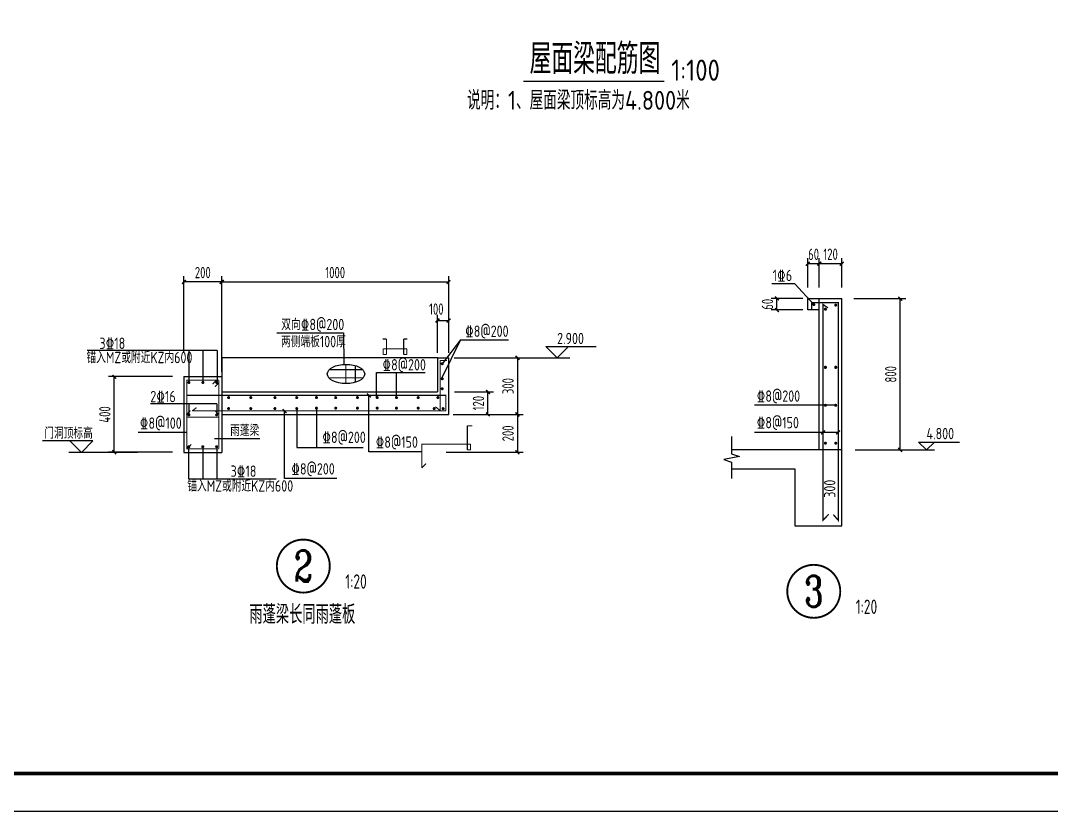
# Model space of a CAD drawing. Extents: x -25044 to 4269, y -48463 to -12228.
# Drawn here: x -12265.5 to -11993, y -24537.6 to -24328.6 of the extents above; entities that cross this region are included whole.
import ezdxf
from ezdxf.enums import TextEntityAlignment as Align

# ---------------------------------------------------------------- set-up
doc = ezdxf.new("R2010")
doc.units = 0
doc.header["$LTSCALE"] = 2000
doc.header["$MEASUREMENT"] = 0
doc.layers.get('0').update_dxf_attribs({"linetype": 'CONTINUOUS'})
doc.layers.get('DEFPOINTS').update_dxf_attribs({"linetype": 'CONTINUOUS'})
for name, color, linetype in [('1305', 1, 'CONTINUOUS'), ('1307', 7, 'CONTINUOUS'), ('AXIS', 75, 'CONTINUOUS'), ('dim', 7, 'CONTINUOUS'), ('DIM_IDEN', 3, 'CONTINUOUS'), ('PUB_DIM', 3, 'CONTINUOUS'), ('PUB_TEXT', 7, 'CONTINUOUS'), ('WALL', 2, 'CONTINUOUS'), ('垂直标注', 2, 'CONTINUOUS'), ('尺寸', 7, 'CONTINUOUS'), ('文字', 11, 'CONTINUOUS'), ('梁', 4, 'CONTINUOUS'), ('梁筋', 1, 'CONTINUOUS'), ('水平标注', 2, 'CONTINUOUS'), ('钢筋线', 1, 'CONTINUOUS'), ('附加吊筋', 1, 'CONTINUOUS')]:
    doc.layers.add(name, color=color, linetype=linetype)
doc.styles.add('_TCH_LABEL', font='COMPLEX', dxfattribs={"bigfont": 'GBCBIG'})
doc.styles.add('GBHZ', font='gbenor.shx', dxfattribs={"width": 0.8, "bigfont": 'gbcbig.shx'})
doc.styles.get("Standard").update_dxf_attribs({"font": 'gbenor.shx', "bigfont": 'gbcbig.shx'})
doc.styles.add('TSSD_Rein', font='Tssdeng.shx', dxfattribs={"width": 0.7, "bigfont": 'hztxt.shx'})
doc.dimstyles.new('Y20', dxfattribs={"dimscale": 0, "dimtxt": 3, "dimasz": 0.01, "dimexe": 1.5, "dimexo": 0.03, "dimgap": 1, "dimtad": 1, "dimdec": 0, "dimlfac": 20, "dimzin": 0, "dimdsep": 46, "dimtxsty": 'GBHZ', "dimblk1": 'DX', "dimblk2": 'DX', "dimsah": 1, "dimcen": 0.09, "dimdle": 1, "dimadec": 0, "dimazin": 0, "dimtfac": 1, "dimtdec": 0, "dimtix": 1, "dimtmove": 2, "dimatfit": 3, "dimldrblk": 'DX', "dimfxl": 0, "dimtolj": 1, "dimtzin": 0, "dimarcsym": 0})

# ---------------------------------------------------------------- blocks, each defined once
blk = doc.blocks.new('DX')
at = {"color": 0, "linetype": 'ByBlock', "const_width": 40}
blk.add_lwpolyline([(-54, -51), (46, 49)], dxfattribs=at)
blk = doc.blocks.new('*D264')
at = {"layer": 'DEFPOINTS', "color": 0, "transparency": 16777216}
for p in [(-12045.25, -24402.07), (-12032.99, -24402.07), (-12044.92, -24442.07)]:
    blk.add_point(p, dxfattribs=at)
at = {"layer": 'dim', "color": 0, "lineweight": -2, "transparency": 16777216}
for p, q in [((-12045.22, -24402.07), (-12031.49, -24402.07)), ((-12032.99, -24442.06), (-12032.99, -24402.08)), ((-12044.89, -24442.07), (-12031.49, -24442.07))]:
    blk.add_line(p, q, dxfattribs=at)
at = {"layer": 'dim', "color": 0, "lineweight": -2, "transparency": 16777216, "xscale": 0.01, "yscale": 0.01, "zscale": 0.01}
for p, rotation in [((-12032.99, -24402.07), 90), ((-12032.99, -24442.07), 270)]:
    blk.add_blockref('DX', p, dxfattribs=dict(at, rotation=rotation))
at = {"layer": 'dim', "color": 0, "transparency": 16777216, "insert": (-12035.49, -24422.07), "char_height": 3, "attachment_point": 5, "rotation": 90, "style": 'GBHZ'}
blk.add_mtext('\\A1;800', dxfattribs=at)
blk = doc.blocks.new('*D265')
at = {"layer": 'DEFPOINTS', "color": 0, "transparency": 16777216}
for p in [(-12054.39, -24392.85), (-12054.39, -24399.13), (-12048.39, -24399.13)]:
    blk.add_point(p, dxfattribs=at)
at = {"layer": 'dim', "color": 0, "lineweight": -2, "transparency": 16777216}
for p, q in [((-12054.39, -24399.1), (-12054.39, -24391.35)), ((-12048.4, -24392.85), (-12054.38, -24392.85)), ((-12048.39, -24399.1), (-12048.39, -24391.35))]:
    blk.add_line(p, q, dxfattribs=at)
at = {"layer": 'dim', "color": 0, "lineweight": -2, "transparency": 16777216, "xscale": 0.01, "yscale": 0.01, "zscale": 0.01, "rotation": 180}
blk.add_blockref('DX', (-12054.39, -24392.85), dxfattribs=at)
at = {"layer": 'dim', "color": 0, "lineweight": -2, "transparency": 16777216, "xscale": 0.01, "yscale": 0.01, "zscale": 0.01}
blk.add_blockref('DX', (-12048.39, -24392.85), dxfattribs=at)
at = {"layer": 'dim', "color": 0, "transparency": 16777216, "insert": (-12051.39, -24390.35), "char_height": 3, "attachment_point": 5, "style": 'GBHZ'}
blk.add_mtext('\\A1;120', dxfattribs=at)
blk = doc.blocks.new('*D266')
at = {"layer": 'DEFPOINTS', "color": 0, "transparency": 16777216}
for p in [(-12057.39, -24392.87), (-12057.39, -24399.13), (-12054.39, -24399.13)]:
    blk.add_point(p, dxfattribs=at)
at = {"layer": 'dim', "color": 0, "lineweight": -2, "transparency": 16777216}
for p, q in [((-12057.4, -24392.87), (-12057.41, -24392.87)), ((-12057.39, -24399.1), (-12057.39, -24391.37)), ((-12054.39, -24392.87), (-12057.39, -24392.87)), ((-12054.39, -24399.1), (-12054.39, -24391.37)), ((-12054.38, -24392.87), (-12054.37, -24392.87))]:
    blk.add_line(p, q, dxfattribs=at)
at = {"layer": 'dim', "color": 0, "lineweight": -2, "transparency": 16777216, "xscale": 0.01, "yscale": 0.01, "zscale": 0.01}
blk.add_blockref('DX', (-12057.39, -24392.87), dxfattribs=at)
at = {"layer": 'dim', "color": 0, "lineweight": -2, "transparency": 16777216, "xscale": 0.01, "yscale": 0.01, "zscale": 0.01, "rotation": 180}
blk.add_blockref('DX', (-12054.39, -24392.87), dxfattribs=at)
at = {"layer": 'dim', "color": 0, "transparency": 16777216, "insert": (-12055.89, -24390.37), "char_height": 3, "attachment_point": 5, "style": 'GBHZ'}
blk.add_mtext('\\A1;60', dxfattribs=at)
blk = doc.blocks.new('*D268')
at = {"color": 0, "linetype": 'Continuous', "lineweight": -2, "ltscale": 10, "transparency": 16777216}
for p, q in [((-12150.92, -24417.69), (-12132.65, -24417.69)), ((-12134.15, -24417.7), (-12134.15, -24432.68)), ((-12150.92, -24432.69), (-12132.65, -24432.69))]:
    blk.add_line(p, q, dxfattribs=at)
at = {"layer": 'DEFPOINTS', "color": 0, "linetype": 'Continuous', "ltscale": 10, "transparency": 16777216}
for p in [(-12150.95, -24417.69), (-12150.95, -24432.69), (-12134.15, -24432.69)]:
    blk.add_point(p, dxfattribs=at)
at = {"color": 0, "linetype": 'Continuous', "lineweight": -2, "ltscale": 10, "transparency": 16777216, "xscale": 0.01, "yscale": 0.01, "zscale": 0.01}
for p, rotation in [((-12134.15, -24417.69), 90), ((-12134.15, -24432.69), 270)]:
    blk.add_blockref('DX', p, dxfattribs=dict(at, rotation=rotation))
at = {"color": 0, "linetype": 'Continuous', "ltscale": 10, "transparency": 16777216, "insert": (-12136.65, -24425.19), "char_height": 3, "attachment_point": 5, "rotation": 90, "style": 'GBHZ'}
blk.add_mtext('\\A1;300', dxfattribs=at)
blk = doc.blocks.new('*D269')
at = {"color": 0, "linetype": 'Continuous', "lineweight": -2, "ltscale": 10, "transparency": 16777216}
for p, q in [((-12225.36, -24422.69), (-12242.21, -24422.69)), ((-12240.71, -24442.68), (-12240.71, -24422.7)), ((-12225.36, -24442.69), (-12242.21, -24442.69))]:
    blk.add_line(p, q, dxfattribs=at)
at = {"layer": 'DEFPOINTS', "color": 0, "linetype": 'Continuous', "ltscale": 10, "transparency": 16777216}
for p in [(-12240.71, -24422.69), (-12225.33, -24422.69), (-12225.33, -24442.69)]:
    blk.add_point(p, dxfattribs=at)
at = {"color": 0, "linetype": 'Continuous', "lineweight": -2, "ltscale": 10, "transparency": 16777216, "xscale": 0.01, "yscale": 0.01, "zscale": 0.01}
for p, rotation in [((-12240.71, -24422.69), 90), ((-12240.71, -24442.69), 270)]:
    blk.add_blockref('DX', p, dxfattribs=dict(at, rotation=rotation))
at = {"color": 0, "linetype": 'Continuous', "ltscale": 10, "transparency": 16777216, "insert": (-12243.21, -24432.69), "char_height": 3, "attachment_point": 5, "rotation": 90, "style": 'GBHZ'}
blk.add_mtext('\\A1;400', dxfattribs=at)
blk = doc.blocks.new('*D270')
at = {"color": 0, "linetype": 'Continuous', "lineweight": -2, "ltscale": 10, "transparency": 16777216}
for p, q in [((-12150.92, -24432.69), (-12132.65, -24432.69)), ((-12134.15, -24432.7), (-12134.15, -24442.68)), ((-12153.01, -24442.69), (-12132.65, -24442.69))]:
    blk.add_line(p, q, dxfattribs=at)
at = {"layer": 'DEFPOINTS', "color": 0, "linetype": 'Continuous', "ltscale": 10, "transparency": 16777216}
for p in [(-12150.95, -24432.69), (-12153.04, -24442.69), (-12134.15, -24442.69)]:
    blk.add_point(p, dxfattribs=at)
at = {"color": 0, "linetype": 'Continuous', "lineweight": -2, "ltscale": 10, "transparency": 16777216, "xscale": 0.01, "yscale": 0.01, "zscale": 0.01}
for p, rotation in [((-12134.15, -24432.69), 90), ((-12134.15, -24442.69), 270)]:
    blk.add_blockref('DX', p, dxfattribs=dict(at, rotation=rotation))
at = {"color": 0, "linetype": 'Continuous', "ltscale": 10, "transparency": 16777216, "insert": (-12136.65, -24437.69), "char_height": 3, "attachment_point": 5, "rotation": 90, "style": 'GBHZ'}
blk.add_mtext('\\A1;200', dxfattribs=at)
blk = doc.blocks.new('*D271')
at = {"color": 0, "lineweight": -2, "transparency": 16777216}
for p, q in [((-12212.32, -24421.42), (-12212.32, -24396.18)), ((-12152.32, -24416.42), (-12152.32, -24396.18)), ((-12212.31, -24397.68), (-12152.33, -24397.68))]:
    blk.add_line(p, q, dxfattribs=at)
at = {"layer": 'DEFPOINTS', "color": 0, "transparency": 16777216}
for p in [(-12152.32, -24397.68), (-12152.32, -24416.45), (-12212.32, -24421.45)]:
    blk.add_point(p, dxfattribs=at)
at = {"color": 0, "lineweight": -2, "transparency": 16777216, "xscale": 0.01, "yscale": 0.01, "zscale": 0.01, "rotation": 180}
blk.add_blockref('DX', (-12212.32, -24397.68), dxfattribs=at)
at = {"color": 0, "lineweight": -2, "transparency": 16777216, "xscale": 0.01, "yscale": 0.01, "zscale": 0.01}
blk.add_blockref('DX', (-12152.32, -24397.68), dxfattribs=at)
at = {"color": 0, "transparency": 16777216, "insert": (-12182.32, -24395.18), "char_height": 3, "attachment_point": 5, "style": 'GBHZ'}
blk.add_mtext('\\A1;1000', dxfattribs=at)
blk = doc.blocks.new('*D272')
at = {"color": 0, "lineweight": -2, "transparency": 16777216}
for p, q in [((-12222.32, -24416.42), (-12222.32, -24396.18)), ((-12212.32, -24421.42), (-12212.32, -24396.18)), ((-12212.33, -24397.68), (-12222.31, -24397.68))]:
    blk.add_line(p, q, dxfattribs=at)
at = {"layer": 'DEFPOINTS', "color": 0, "transparency": 16777216}
for p in [(-12222.32, -24397.68), (-12222.32, -24416.45), (-12212.32, -24421.45)]:
    blk.add_point(p, dxfattribs=at)
at = {"color": 0, "lineweight": -2, "transparency": 16777216, "xscale": 0.01, "yscale": 0.01, "zscale": 0.01, "rotation": 180}
blk.add_blockref('DX', (-12222.32, -24397.68), dxfattribs=at)
at = {"color": 0, "lineweight": -2, "transparency": 16777216, "xscale": 0.01, "yscale": 0.01, "zscale": 0.01}
blk.add_blockref('DX', (-12212.32, -24397.68), dxfattribs=at)
at = {"color": 0, "transparency": 16777216, "insert": (-12217.32, -24395.18), "char_height": 3, "attachment_point": 5, "style": 'GBHZ'}
blk.add_mtext('\\A1;200', dxfattribs=at)
blk = doc.blocks.new('*D273')
at = {"color": 0, "lineweight": -2, "transparency": 16777216}
for p, q in [((-12155.32, -24416.42), (-12155.32, -24406.36)), ((-12152.32, -24416.42), (-12152.32, -24406.36)), ((-12155.31, -24407.86), (-12152.33, -24407.86))]:
    blk.add_line(p, q, dxfattribs=at)
at = {"layer": 'DEFPOINTS', "color": 0, "transparency": 16777216}
for p in [(-12152.32, -24407.86), (-12155.32, -24416.45), (-12152.32, -24416.45)]:
    blk.add_point(p, dxfattribs=at)
at = {"color": 0, "lineweight": -2, "transparency": 16777216, "xscale": 0.01, "yscale": 0.01, "zscale": 0.01, "rotation": 180}
blk.add_blockref('DX', (-12155.32, -24407.86), dxfattribs=at)
at = {"color": 0, "lineweight": -2, "transparency": 16777216, "xscale": 0.01, "yscale": 0.01, "zscale": 0.01}
blk.add_blockref('DX', (-12152.32, -24407.86), dxfattribs=at)
at = {"color": 0, "transparency": 16777216, "insert": (-12155.6, -24404.83), "char_height": 3, "attachment_point": 5, "style": 'GBHZ'}
blk.add_mtext('\\A1;100', dxfattribs=at)
blk = doc.blocks.new('*D274')
at = {"layer": 'DEFPOINTS', "color": 0, "transparency": 16777216}
for p in [(-12150.8, -24426.69), (-12141.96, -24426.69), (-12151.18, -24432.69)]:
    blk.add_point(p, dxfattribs=at)
at = {"layer": 'dim', "color": 0, "lineweight": -2, "transparency": 16777216}
for p, q in [((-12150.77, -24426.69), (-12140.46, -24426.69)), ((-12141.96, -24432.68), (-12141.96, -24426.7)), ((-12151.15, -24432.69), (-12140.46, -24432.69))]:
    blk.add_line(p, q, dxfattribs=at)
at = {"layer": 'dim', "color": 0, "lineweight": -2, "transparency": 16777216, "xscale": 0.01, "yscale": 0.01, "zscale": 0.01}
for p, rotation in [((-12141.96, -24426.69), 90), ((-12141.96, -24432.69), 270)]:
    blk.add_blockref('DX', p, dxfattribs=dict(at, rotation=rotation))
at = {"layer": 'dim', "color": 0, "transparency": 16777216, "insert": (-12144.46, -24429.69), "char_height": 3, "attachment_point": 5, "rotation": 90, "style": 'GBHZ'}
blk.add_mtext('\\A1;120', dxfattribs=at)
blk = doc.blocks.new('*D295')
at = {"layer": 'DEFPOINTS', "color": 0, "transparency": 16777216}
for p in [(-12065.58, -24402.07), (-12058.7, -24402.07), (-12058.7, -24405.07)]:
    blk.add_point(p, dxfattribs=at)
at = {"layer": 'dim', "color": 0, "lineweight": -2, "transparency": 16777216}
for p, q in [((-12058.73, -24402.07), (-12067.08, -24402.07)), ((-12065.58, -24402.06), (-12065.58, -24402.05)), ((-12065.58, -24405.07), (-12065.58, -24402.07)), ((-12058.73, -24405.07), (-12067.08, -24405.07)), ((-12065.58, -24405.08), (-12065.58, -24405.09))]:
    blk.add_line(p, q, dxfattribs=at)
at = {"layer": 'dim', "color": 0, "lineweight": -2, "transparency": 16777216, "xscale": 0.01, "yscale": 0.01, "zscale": 0.01}
for p, rotation in [((-12065.58, -24402.07), 270), ((-12065.58, -24405.07), 90)]:
    blk.add_blockref('DX', p, dxfattribs=dict(at, rotation=rotation))
at = {"layer": 'dim', "color": 0, "transparency": 16777216, "insert": (-12068.08, -24403.57), "char_height": 3, "attachment_point": 5, "rotation": 90, "style": 'GBHZ'}
blk.add_mtext('\\A1;60', dxfattribs=at)

msp = doc.modelspace()

# ---------------------------------------------------------------- linework, layer by layer
at = {"color": 3, "linetype": 'Continuous'}
for p, q in [((-12126.649, -24414.693), (-12113.368, -24414.693)), ((-12126.649, -24414.693), (-12123.649, -24417.693)), ((-12120.649, -24414.693), (-12123.649, -24417.693)), ((-12246.419, -24439.693), (-12259.7, -24439.693)), ((-12252.419, -24439.693), (-12249.419, -24442.693)), ((-12246.419, -24439.693), (-12249.419, -24442.693))]:
    msp.add_line(p, q, dxfattribs=at)
for p, q in [((-12155.315, -24417.693), (-12212.315, -24417.693)), ((-12212.315, -24417.693), (-12212.315, -24422.693)), ((-12155.315, -24417.693), (-12155.315, -24426.693)), ((-12155.306, -24417.693), (-12152.315, -24417.693)), ((-12152.315, -24432.693), (-12152.315, -24417.693)), ((-12222.315, -24422.693), (-12222.315, -24442.693)), ((-12222.315, -24422.693), (-12212.315, -24422.693)), ((-12212.315, -24422.693), (-12212.315, -24442.693)), ((-12212.315, -24426.693), (-12155.315, -24426.693)), ((-12050.037, -24430.268), (-12071.525, -24430.268)), ((-12212.315, -24432.693), (-12152.315, -24432.693)), ((-12049.385, -24437.424), (-12071.525, -24437.424)), ((-12222.315, -24442.693), (-12212.315, -24442.693)), ((-11584.5, -24537.563), (-12635.75, -24537.563))]:
    msp.add_line(p, q)
at = {"color": 0, "linetype": 'ByBlock'}
for p, q in [((-12173.431, -24442.538), (-12173.431, -24427.877)), ((-12195.729, -24449.627), (-12195.729, -24431.755))]:
    msp.add_line(p, q, dxfattribs=at)
at = {"color": 0, "const_width": 1}
msp.add_lwpolyline([(-11594.5, -24527.563), (-12610.75, -24527.563), (-12610.75, -23953.563), (-11594.5, -23953.563)], close=True, dxfattribs=at)
at = {"color": 6, "linetype": 'Continuous', "const_width": 0.3}
for points in [[(-12169.736, -24412.741), (-12168.778, -24412.741)], [(-12168.778, -24416.841), (-12168.778, -24412.741)], [(-12164.226, -24416.841), (-12164.226, -24412.741)], [(-12163.267, -24412.741), (-12164.226, -24412.741)], [(-12163.378, -24415.334), (-12169.626, -24415.334)], [(-12169.626, -24416.841), (-12169.626, -24415.334)], [(-12163.378, -24416.841), (-12163.378, -24415.334)], [(-12169.626, -24416.841), (-12168.778, -24416.841)], [(-12163.378, -24416.841), (-12164.226, -24416.841)], [(-12175.047, -24420.85), (-12183.892, -24420.85)], [(-12179.501, -24424.523), (-12179.501, -24419.442)], [(-12176.995, -24424.181), (-12176.995, -24419.783)], [(-12154.561, -24431.75), (-12154.561, -24418.409)], [(-12152.772, -24418.409), (-12154.552, -24418.409)], [(-12213.084, -24423.635), (-12221.641, -24423.635)], [(-12221.546, -24441.75), (-12221.546, -24423.635)], [(-12214.731, -24424.669), (-12213.665, -24423.603)], [(-12213.084, -24441.75), (-12213.084, -24423.635)], [(-12174.931, -24422.986), (-12184.008, -24422.986)], [(-12214.111, -24425.386), (-12213.045, -24424.311)], [(-12153.069, -24431.75), (-12153.069, -24427.635), (-12221.641, -24427.635)], [(-12221.546, -24441.843), (-12221.546, -24427.635)], [(-12220.614, -24431.656), (-12221.68, -24432.731)], [(-12220.122, -24431.793), (-12218.985, -24430.856)], [(-12154.406, -24431.745), (-12220.079, -24431.745)], [(-12214.111, -24431.656), (-12213.045, -24432.731)], [(-12154.406, -24431.793), (-12155.819, -24430.661)], [(-12153.069, -24431.75), (-12154.561, -24431.75)], [(-12153.069, -24431.793), (-12153.069, -24430.856)], [(-12213.084, -24433.407), (-12221.641, -24433.407)], [(-12147.4, -24442.031), (-12147.4, -24435.669)], [(-12146.069, -24435.669), (-12147.4, -24435.669)], [(-12213.084, -24441.75), (-12221.641, -24441.75)], [(-12220.384, -24440.619), (-12221.515, -24441.75)], [(-12146.552, -24440.524), (-12159.532, -24440.524)], [(-12159.438, -24446.828), (-12159.438, -24440.524)], [(-12146.552, -24442.031), (-12147.4, -24442.031)], [(-12146.552, -24442.031), (-12146.552, -24440.524)], [(-12158.306, -24445.696), (-12159.438, -24446.828)]]:
    msp.add_lwpolyline(points, dxfattribs=at)
at = {"layer": '1305', "const_width": 0.35}
for points in [[(-12056.385, -24405.073), (-12056.385, -24403.11), (-12049.385, -24403.11), (-12049.385, -24460.62), (-12050.696, -24459.118)], [(-12052.089, -24404.538), (-12053.385, -24403.623), (-12053.385, -24460.62), (-12051.874, -24459.035)]]:
    msp.add_lwpolyline(points, dxfattribs=at)
at = {"layer": '1307', "color": 6}
for p, q in [((-12060.805, -24398.164), (-12066.95, -24398.164)), ((-12055.829, -24403.666), (-12060.805, -24398.164))]:
    msp.add_line(p, q, dxfattribs=at)
at = {"layer": 'DEFPOINTS', "color": 0, "linetype": 'ByBlock'}
msp.add_point((-12195.729, -24431.745), dxfattribs=at)
msp.add_point((-12195.729, -24431.745), dxfattribs=at)
at = {"layer": 'DIM_IDEN', "const_width": 0.5}
for points in [[(-12183.751, -24472.748, 1), (-12197.751, -24472.748, 1)], [(-12048.839, -24479.418, 1), (-12062.839, -24479.418, 1)]]:
    msp.add_lwpolyline(points, format="xyb", close=True, dxfattribs=at)
at = {"layer": 'PUB_DIM'}
for p, q in [((-12026.018, -24442.073), (-12028.118, -24439.973)), ((-12028.118, -24439.973), (-12017.325, -24439.973)), ((-12026.018, -24442.073), (-12023.918, -24439.973)), ((-12032.09, -24442.073), (-12023.918, -24442.073))]:
    msp.add_line(p, q, dxfattribs=at)
at = {"layer": 'WALL'}
for p, q in [((-12057.385, -24402.073), (-12048.385, -24402.073)), ((-12057.385, -24405.073), (-12057.385, -24402.073)), ((-12054.385, -24442.073), (-12054.385, -24402.073)), ((-12048.385, -24442.073), (-12048.385, -24402.073)), ((-12054.385, -24405.073), (-12057.385, -24405.073))]:
    msp.add_line(p, q, dxfattribs=at)
at = {"layer": '尺寸'}
for p, q in [((-12197.771, -24411.121), (-12180.097, -24411.121)), ((-12180.097, -24411.121), (-12180.064, -24419.46)), ((-12149.208, -24412.975), (-12154.034, -24419.281)), ((-12149.208, -24412.975), (-12136.525, -24412.975)), ((-12213.508, -24415.818), (-12247.875, -24415.818)), ((-12221.005, -24415.818), (-12221.005, -24424.431)), ((-12217.308, -24415.818), (-12217.308, -24424.431)), ((-12213.508, -24415.818), (-12213.508, -24424.778)), ((-12132.647, -24417.693), (-12120.346, -24417.693)), ((-12171.416, -24421.558), (-12158.58, -24421.558)), ((-12171.416, -24428.232), (-12171.416, -24421.558)), ((-12166.148, -24428.232), (-12166.148, -24421.558)), ((-12213.628, -24429.872), (-12231.165, -24429.872)), ((-12221.005, -24429.872), (-12221.005, -24432.577)), ((-12213.628, -24429.872), (-12213.628, -24432.577)), ((-12192.498, -24431.13), (-12192.498, -24441.377)), ((-12187.276, -24431.013), (-12187.276, -24441.377)), ((-12221.546, -24437.406), (-12234.422, -24437.406)), ((-12234.608, -24442.693), (-12252.722, -24442.693)), ((-12221.138, -24441.75), (-12221.138, -24449.72)), ((-12217.322, -24441.197), (-12217.322, -24449.72)), ((-12213.64, -24441.75), (-12213.64, -24449.72)), ((-12192.498, -24441.377), (-12174.974, -24441.377)), ((-12159.438, -24442.538), (-12173.431, -24442.538)), ((-12221.138, -24449.72), (-12197.885, -24449.72)), ((-12181.917, -24449.627), (-12195.729, -24449.627))]:
    msp.add_line(p, q, dxfattribs=at)
msp.add_ellipse((-12179.47, -24421.982), major_axis=(4.94, 0), ratio=0.5142859, dxfattribs=at)
at = {"layer": '文字', "color": 6, "const_width": 0.32}
msp.add_lwpolyline([(-12132.561, -24344.659), (-12095.345, -24344.659)], dxfattribs=at)
at = {"layer": '梁'}
for p, q in [((-12077.546, -24438.541), (-12077.546, -24443.067)), ((-12048.385, -24442.073), (-12077.546, -24442.073)), ((-12048.385, -24462.073), (-12048.385, -24442.073)), ((-12075.446, -24443.831), (-12079.646, -24444.571)), ((-12079.646, -24444.571), (-12077.546, -24445.317)), ((-12077.546, -24443.067), (-12075.446, -24443.831)), ((-12077.546, -24445.317), (-12077.546, -24449.63)), ((-12077.546, -24447.073), (-12060.885, -24447.073)), ((-12060.885, -24447.073), (-12060.885, -24462.073)), ((-12060.885, -24462.073), (-12048.385, -24462.073))]:
    msp.add_line(p, q, dxfattribs=at)
at = {"layer": '梁筋', "const_width": 0.4}
for points in [[(-12055.829, -24403.866, 1), (-12055.829, -24403.466, 1)], [(-12052.753, -24405.071, -1), (-12052.753, -24404.671, -1)], [(-12050.037, -24403.997, -1), (-12050.037, -24403.597, -1)], [(-12052.753, -24420.388, -1), (-12052.753, -24419.988, -1)], [(-12052.753, -24420.468, -1), (-12052.753, -24420.068, -1)], [(-12050.037, -24420.388, -1), (-12050.037, -24419.988, -1)], [(-12050.037, -24420.468, -1), (-12050.037, -24420.068, -1)], [(-12052.753, -24430.468, -1), (-12052.753, -24430.068, -1)], [(-12050.037, -24430.468, -1), (-12050.037, -24430.068, -1)], [(-12052.753, -24440.468, -1), (-12052.753, -24440.068, -1)], [(-12050.037, -24440.468, -1), (-12050.037, -24440.068, -1)]]:
    msp.add_lwpolyline(points, format="xyb", close=True, dxfattribs=at)
at = {"layer": '钢筋线', "const_width": 0.4}
for points in [[(-12154.234, -24419.281, -1), (-12153.834, -24419.281, -1), (-12154.234, -24419.281)], [(-12154.234, -24423.254, -1), (-12153.834, -24423.254, -1), (-12154.234, -24423.254)], [(-12220.793, -24424.232, -1), (-12221.193, -24424.232, -1), (-12220.793, -24424.232)], [(-12217.095, -24424.232, -1), (-12217.495, -24424.232, -1), (-12217.095, -24424.232)], [(-12213.459, -24424.232, -1), (-12213.859, -24424.232, -1), (-12213.459, -24424.232)], [(-12154.244, -24425.878, -1), (-12153.844, -24425.878, -1), (-12154.244, -24425.878)], [(-12210.293, -24428.232, -1), (-12210.693, -24428.232, -1), (-12210.293, -24428.232)], [(-12204.435, -24428.232, -1), (-12204.835, -24428.232, -1), (-12204.435, -24428.232)], [(-12198.044, -24428.232, -1), (-12198.444, -24428.232, -1), (-12198.044, -24428.232)], [(-12192.292, -24428.232, -1), (-12192.692, -24428.232, -1), (-12192.292, -24428.232)], [(-12187.076, -24428.232, -1), (-12187.476, -24428.232, -1), (-12187.076, -24428.232)], [(-12181.992, -24428.232, -1), (-12182.392, -24428.232, -1), (-12181.992, -24428.232)], [(-12176.24, -24428.232, -1), (-12176.64, -24428.232, -1), (-12176.24, -24428.232)], [(-12171.024, -24428.232, -1), (-12171.424, -24428.232, -1), (-12171.024, -24428.232)], [(-12165.94, -24428.232, -1), (-12166.34, -24428.232, -1), (-12165.94, -24428.232)], [(-12160.188, -24428.232, -1), (-12160.588, -24428.232, -1), (-12160.188, -24428.232)], [(-12154.972, -24428.232, -1), (-12155.372, -24428.232, -1), (-12154.972, -24428.232)], [(-12210.299, -24431.13, -1), (-12210.699, -24431.13, -1), (-12210.299, -24431.13)], [(-12204.441, -24431.13, -1), (-12204.841, -24431.13, -1), (-12204.441, -24431.13)], [(-12198.05, -24431.13, -1), (-12198.45, -24431.13, -1), (-12198.05, -24431.13)], [(-12192.298, -24431.13, -1), (-12192.698, -24431.13, -1), (-12192.298, -24431.13)], [(-12187.076, -24431.013, -1), (-12187.476, -24431.013, -1), (-12187.076, -24431.013)], [(-12181.992, -24431.013, -1), (-12182.392, -24431.013, -1), (-12181.992, -24431.013)], [(-12176.24, -24431.013, -1), (-12176.64, -24431.013, -1), (-12176.24, -24431.013)], [(-12171.024, -24431.013, -1), (-12171.424, -24431.013, -1), (-12171.024, -24431.013)], [(-12165.94, -24431.013, -1), (-12166.34, -24431.013, -1), (-12165.94, -24431.013)], [(-12160.188, -24431.013, -1), (-12160.588, -24431.013, -1), (-12160.188, -24431.013)], [(-12155.965, -24431.13, -1), (-12156.365, -24431.13, -1), (-12155.965, -24431.13)], [(-12154.007, -24431.146, -1), (-12153.607, -24431.146, -1), (-12154.007, -24431.146)], [(-12220.793, -24432.791, -1), (-12221.193, -24432.791, -1), (-12220.793, -24432.791)], [(-12213.459, -24432.791, -1), (-12213.859, -24432.791, -1), (-12213.459, -24432.791)], [(-12220.793, -24441.198, -1), (-12221.193, -24441.198, -1), (-12220.793, -24441.198)], [(-12217.126, -24441.198, -1), (-12217.526, -24441.198, -1), (-12217.126, -24441.198)], [(-12213.459, -24441.198, -1), (-12213.859, -24441.198, -1), (-12213.459, -24441.198)]]:
    msp.add_lwpolyline(points, format="xyb", dxfattribs=at)
at = {"layer": '附加吊筋', "color": 7, "linetype": 'Continuous', "ltscale": 10}
for p, q in [((-12149.208, -24412.975), (-12154.227, -24423.201)), ((-12214.234, -24439.01), (-12202.266, -24439.01))]:
    msp.add_line(p, q, dxfattribs=at)

# ---------------------------------------------------------------- block references
at = {"color": 0, "linetype": 'ByBlock', "xscale": 0.00999999999476131, "yscale": 0.00999999999476131, "zscale": 0.01, "rotation": 90}
for p in [(-12173.431, -24427.625), (-12195.729, -24431.745)]:
    msp.add_blockref('DX', p, dxfattribs=at)
at = {"layer": 'AXIS', "xscale": -0.009999999776482582, "yscale": 0.009999999776482582, "zscale": 0.01, "rotation": 270}
for p in [(-12053.374, -24437.386), (-12049.374, -24437.386)]:
    msp.add_blockref('DX', p, dxfattribs=at)

# ---------------------------------------------------------------- texts
at = {"style": 'TSSD_Rein', "width": 0.7}
msp.add_text('雨蓬梁长同雨蓬板', height=5, dxfattribs=at).set_placement((-12205.009, -24488.005))
at = {"layer": '1307', "color": 6, "style": 'GBHZ', "width": 0.9}
for s, p in [('1%%1326', (-12066.688, -24397.443)), ('%%1328@200', (-12070.945, -24429.328)), ('%%1328@150', (-12070.945, -24436.344))]:
    msp.add_text(s, height=3, dxfattribs=at).set_placement(p)
at = {"layer": '1307', "style": 'GBHZ', "width": 0.9}
msp.add_text('4.800', height=3, dxfattribs=at).set_placement((-12026.043, -24439.238))
msp.add_text('300', height=3, rotation=90, dxfattribs=at).set_placement((-12050.108, -24454.69))
at = {"layer": 'PUB_TEXT', "style": '_TCH_LABEL', "width": 0.907832}
for s, p, p2 in [('2', (-12193.224, -24476.834), (-12188.278, -24476.834)), ('3', (-12058.311, -24483.504), (-12053.366, -24483.504))]:
    msp.add_text(s, height=8.172, dxfattribs=at).set_placement(p, p2, align=Align.FIT)
at = {"layer": 'PUB_TEXT', "width": 0.8}
for p in [(-12179.655, -24478.725), (-12044.743, -24485.395)]:
    msp.add_text('1:20', height=3.7975, dxfattribs=at).set_placement(p)
at = {"layer": '垂直标注', "color": 7, "style": 'GBHZ', "width": 0.9}
msp.add_text('两侧端板100厚', height=3, dxfattribs=at).set_placement((-12196.638, -24414.928))
at = {"layer": '垂直标注', "color": 7, "linetype": 'Continuous', "style": 'GBHZ', "width": 0.9}
msp.add_text('雨蓬梁', height=3, dxfattribs=at).set_placement((-12210.078, -24438.386))
at = {"layer": '文字', "color": 6, "style": 'GBHZ'}
for s, height, p in [('屋面梁配筋图', 8, (-12130.953, -24342.708)), ('1:100', 5.6, (-12093.5, -24344.516)), ('说明：1、屋面梁顶标高为4.800米', 5, (-12147.464, -24352.177))]:
    msp.add_text(s, height=height, dxfattribs=at).set_placement(p)
at = {"layer": '水平标注', "style": 'GBHZ', "width": 0.9}
for s, p in [('双向%%1328@200', (-12196.566, -24410.408)), ('%%1328@200', (-12148.01, -24412.186)), ('2.900', (-12123.679, -24414.108)), ('锚入MZ或附近KZ内600', (-12248.052, -24419.134)), ('%%1328@200', (-12169.849, -24421.059)), ('2%%13216', (-12231.188, -24429.449)), ('%%1328@100', (-12233.978, -24436.467)), ('门洞顶标高', (-12259.216, -24439.108)), ('%%1328@200', (-12185.744, -24440.223)), ('%%1328@150', (-12171.649, -24441.493)), ('%%1328@200', (-12193.947, -24448.567)), ('锚入MZ或附近KZ内600', (-12221.42, -24453.072))]:
    msp.add_text(s, height=3, dxfattribs=at).set_placement(p)
at = {"layer": '水平标注', "color": 6, "style": 'GBHZ', "width": 0.9}
for p in [(-12244.634, -24415.38), (-12209.967, -24449.166)]:
    msp.add_text('3%%13218', height=3, dxfattribs=at).set_placement(p)

# ---------------------------------------------------------------- dimensions: what is measured, and where the dimension line sits
dim = msp.add_linear_dim(base=(-12222.315, -24397.679), p1=(-12212.315, -24421.447), p2=(-12222.315, -24416.447), dimstyle='Y20', override={"dimscale": 1, "dimtxsty": 'GBHZ'})
dim.commit()
dim.dimension.update_dxf_attribs({"geometry": '*D272', "text_midpoint": (-12217.315, -24395.179)})
dim = msp.add_linear_dim(base=(-12152.315, -24397.679), p1=(-12212.315, -24421.447), p2=(-12152.315, -24416.447), text='1000', dimstyle='Y20', override={"dimscale": 1, "dimtxsty": 'GBHZ'})
dim.commit()
dim.dimension.update_dxf_attribs({"geometry": '*D271', "text_midpoint": (-12182.315, -24395.179)})
dim = msp.add_linear_dim(base=(-12152.315, -24407.863), p1=(-12155.315, -24416.447), p2=(-12152.315, -24416.447), text='100', dimstyle='Y20', override={"dimscale": 1, "dimtxsty": 'GBHZ'})
dim.commit()
dim.dimension.update_dxf_attribs({"geometry": '*D273', "text_midpoint": (-12155.602, -24404.834), "dimtype": 160})
at = {"color": 7, "linetype": 'Continuous', "ltscale": 10}
for base, p1, p2, picture, middle in [((-12134.147, -24432.693), (-12150.951, -24417.693), (-12150.951, -24432.693), '*D268', (-12136.647, -24425.193)), ((-12240.713, -24422.693), (-12225.329, -24442.693), (-12225.329, -24422.693), '*D269', (-12243.213, -24432.693))]:
    dim = msp.add_linear_dim(base=base, p1=p1, p2=p2, angle=90, dimstyle='Y20', override={"dimscale": 1, "dimtxsty": 'GBHZ'}, dxfattribs=at)
    dim.commit()
    dim.dimension.update_dxf_attribs({"geometry": picture, "text_midpoint": middle})
dim = msp.add_linear_dim(base=(-12134.147, -24442.693), p1=(-12150.951, -24432.693), p2=(-12153.04, -24442.693), angle=90, text='200', dimstyle='Y20', override={"dimscale": 1, "dimtxsty": 'GBHZ'}, dxfattribs=at)
dim.commit()
dim.dimension.update_dxf_attribs({"geometry": '*D270', "text_midpoint": (-12136.647, -24437.693)})
at = {"layer": 'dim'}
for base, p1, p2, picture, middle in [((-12057.385, -24392.875), (-12054.385, -24399.134), (-12057.385, -24399.134), '*D266', (-12055.885, -24390.375)), ((-12054.385, -24392.848), (-12048.385, -24399.134), (-12054.385, -24399.134), '*D265', (-12051.385, -24390.348))]:
    dim = msp.add_linear_dim(base=base, p1=p1, p2=p2, dimstyle='Y20', override={"dimscale": 1, "dimtxsty": 'GBHZ'}, dxfattribs=at)
    dim.commit()
    dim.dimension.update_dxf_attribs({"geometry": picture, "text_midpoint": middle})
for base, p1, p2, override, picture, middle in [((-12065.577, -24402.073), (-12058.701, -24405.073), (-12058.701, -24402.073), {"dimscale": 1}, '*D295', (-12068.077, -24403.573)), ((-12032.989, -24402.073), (-12044.923, -24442.073), (-12045.252, -24402.073), {"dimscale": 1, "dimtxsty": 'GBHZ'}, '*D264', (-12035.489, -24422.073)), ((-12141.96, -24426.693), (-12151.18, -24432.693), (-12150.797, -24426.693), {"dimscale": 1}, '*D274', (-12144.46, -24429.693))]:
    dim = msp.add_linear_dim(base=base, p1=p1, p2=p2, angle=90, dimstyle='Y20', override=override, dxfattribs=at)
    dim.commit()
    dim.dimension.update_dxf_attribs({"geometry": picture, "text_midpoint": middle})

doc.saveas('drawing.dxf')
